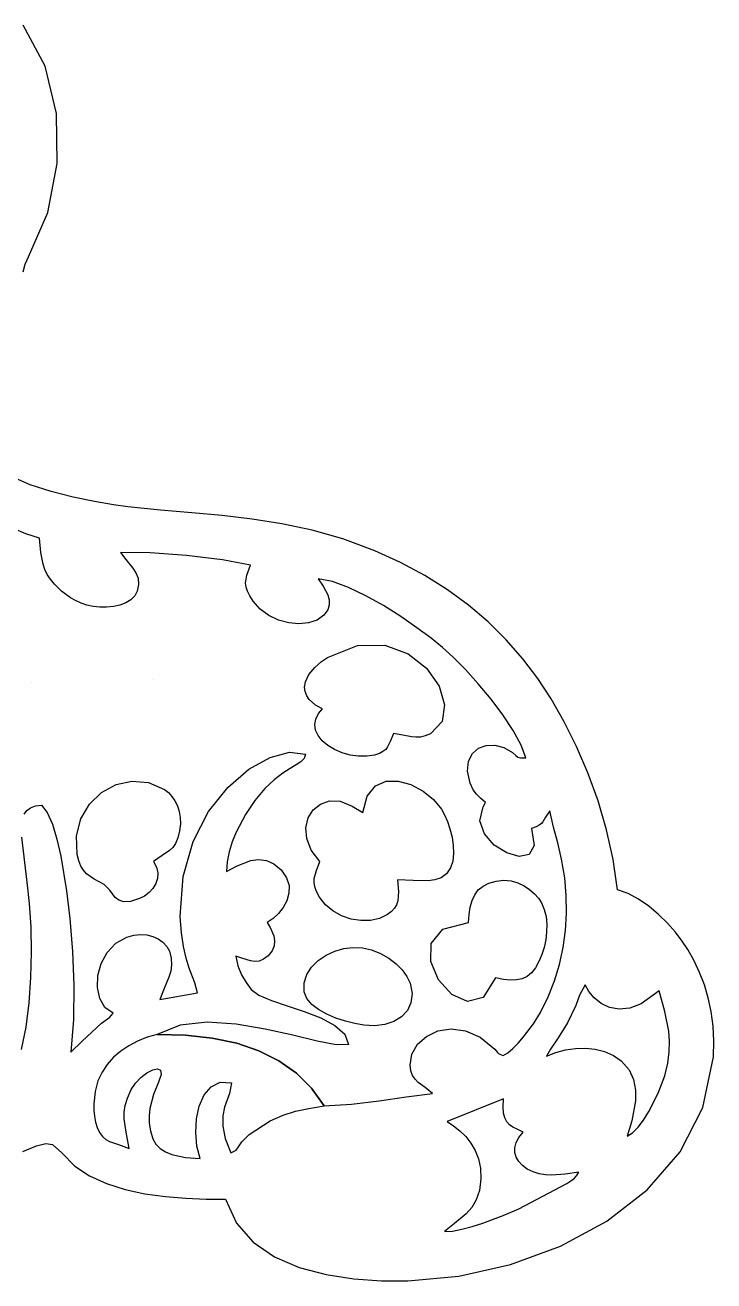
# Model space of a CAD drawing. Header units: millimetres. Extents: x 268.3 to 316, y -9563.7 to -9528.5.
# Drawn here: x 297.52 to 316.05, y -9563.65 to -9529.89 of the extents above; entities that cross this region are included whole.
import ezdxf

# ---------------------------------------------------------------- set-up
doc = ezdxf.new("R2010")
doc.units = ezdxf.units.MM
doc.header["$MEASUREMENT"] = 0
doc.layers.add('Capa 1', color=7, linetype='Continuous')

msp = doc.modelspace()

# ---------------------------------------------------------------- linework, layer by layer
at = {"layer": 'Capa 1'}
for points in [[(297.4752, -9536.5209), (297.5266, -9536.3104), (297.6172, -9536.1121), (298.1378, -9534.9248), (298.3899, -9533.6088), (298.3675, -9532.2639), (298.0645, -9530.9896), (297.4749, -9529.8858)], [(297.4652, -9560.1747), (297.8306, -9560.0179), (298.0834, -9559.9581), (298.2579, -9559.9797), (298.5087, -9560.2044), (298.8569, -9560.567), (299.2553, -9560.8286), (299.7119, -9561.035), (300.2132, -9561.1923), (300.7455, -9561.3065), (301.2951, -9561.3837), (301.8486, -9561.43), (302.3922, -9561.4515), (302.9123, -9561.4543), (303.2057, -9562.101), (303.6558, -9562.6125), (304.2298, -9563.0033), (304.8949, -9563.2878), (305.6184, -9563.4804), (306.3675, -9563.5956), (307.1093, -9563.6478), (307.8112, -9563.6513), (309.1859, -9563.5257), (310.574, -9563.2149), (311.9192, -9562.722), (313.1651, -9562.05), (314.2556, -9561.2018), (315.1343, -9560.1806), (315.7449, -9558.9894), (316.0311, -9557.6311), (316.0453, -9557.2041), (316.0257, -9556.7979), (315.9749, -9556.4116), (315.8956, -9556.0442), (315.7904, -9555.6948), (315.6619, -9555.3624), (315.5129, -9555.0461), (315.3458, -9554.745), (315.1957, -9554.5169), (315.0098, -9554.2763), (314.7935, -9554.0333), (314.5527, -9553.7979), (314.2928, -9553.5801), (314.0195, -9553.39), (313.7384, -9553.2374), (313.4551, -9553.1326), (313.3378, -9552.3233), (313.1599, -9551.5247), (312.9303, -9550.7456), (312.6575, -9549.9951), (312.3503, -9549.282), (312.0173, -9548.6152), (311.6673, -9548.0038), (311.309, -9547.4567), (310.9044, -9546.922), (310.4595, -9546.414), (309.974, -9545.9342), (309.4476, -9545.4844), (308.88, -9545.0662), (308.2709, -9544.6814), (307.6201, -9544.3316), (306.9273, -9544.0185), (306.0705, -9543.7029), (305.2418, -9543.4662), (304.4311, -9543.2931), (303.6281, -9543.168), (302.8225, -9543.0755), (302.004, -9543.0002), (301.1625, -9542.9264), (300.2876, -9542.8389), (299.8999, -9542.7865), (299.3922, -9542.6994), (298.8159, -9542.5795), (298.2225, -9542.4284), (297.6634, -9542.2478), (297.1902, -9542.0396)]]:
    msp.add_lwpolyline(points, dxfattribs=at)
at = {"layer": 'Capa 1', "color": 40}
for points in [[(297.4965, -9551.1055), (297.5686, -9551.0052), (297.6687, -9550.9298), (297.7999, -9550.8808), (297.9651, -9550.8601), (298.119, -9551.0557), (298.2564, -9551.372), (298.3771, -9551.7749), (298.4811, -9552.2308), (298.6388, -9553.1661), (298.7291, -9553.9072), (298.801, -9554.7919), (298.8353, -9555.7095), (298.8218, -9556.6247), (298.7501, -9557.5023), (299.0598, -9557.2098), (299.5757, -9556.7244), (299.7989, -9556.5587), (299.8906, -9556.452), (299.6693, -9556.2983), (299.5289, -9556.0607), (299.4672, -9555.7664), (299.4818, -9555.443), (299.5706, -9555.1177), (299.7313, -9554.8181), (299.9617, -9554.5713), (300.2596, -9554.405), (300.4438, -9554.356), (300.6247, -9554.3385), (300.7979, -9554.3505), (300.9594, -9554.3902), (301.1048, -9554.4558), (301.23, -9554.5454), (301.3307, -9554.6573), (301.4027, -9554.7895), (301.4548, -9554.9771), (301.4641, -9555.1544), (301.44, -9555.323), (301.3919, -9555.4843), (301.2613, -9555.7919), (301.1475, -9556.0897), (302.1636, -9555.9038), (302.0855, -9555.641), (301.9367, -9555.2422), (301.8568, -9554.9778), (301.7845, -9554.6625), (301.7283, -9554.2907), (301.6965, -9553.8569), (301.7698, -9552.7799), (302.0392, -9551.8353), (302.4563, -9551.0328), (302.9729, -9550.3821), (303.5406, -9549.8929), (304.1112, -9549.575), (304.6362, -9549.4381), (305.0675, -9549.4919), (305.0279, -9549.6027), (304.942, -9549.6923), (304.8141, -9549.7776), (304.6488, -9549.8756), (304.4504, -9550.0032), (304.2234, -9550.1773), (303.9723, -9550.4149), (303.7014, -9550.7329), (303.4489, -9551.1083), (303.2001, -9551.5868), (303.0948, -9551.8483), (303.0119, -9552.1159), (302.9585, -9552.383), (302.9416, -9552.6431), (303.2243, -9552.4868), (303.5973, -9552.3499), (303.8019, -9552.3253), (304.0102, -9552.3496), (304.2159, -9552.4373), (304.4127, -9552.6032), (304.5554, -9552.8112), (304.6204, -9553.0222), (304.6195, -9553.2301), (304.5643, -9553.429), (304.4666, -9553.613), (304.3382, -9553.7759), (304.1909, -9553.9118), (304.0363, -9554.0148), (304.117, -9554.1518), (304.2077, -9554.3752), (304.2284, -9554.5063), (304.2176, -9554.6433), (304.1639, -9554.7809), (304.056, -9554.914), (303.9331, -9555.0047), (303.8136, -9555.0513), (303.6978, -9555.0631), (303.5863, -9555.0493), (303.3775, -9554.9818), (303.1904, -9554.9227), (303.2469, -9555.1834), (303.3445, -9555.4195), (303.4682, -9555.6313), (303.6031, -9555.8193), (303.8058, -9555.9668), (304.1448, -9556.1085), (304.5697, -9556.2525), (305.0301, -9556.4071), (305.4755, -9556.5806), (305.8555, -9556.7813), (306.1197, -9557.0175), (306.2176, -9557.2974), (305.8916, -9557.301), (305.3782, -9557.2019), (304.7258, -9557.046), (303.9827, -9556.8794), (303.1973, -9556.7477), (302.4181, -9556.697), (301.6933, -9556.7731), (301.0713, -9557.022), (301.8407, -9557.0415), (302.5556, -9557.1211), (303.2136, -9557.2622), (303.8122, -9557.4663), (304.3493, -9557.735), (304.8223, -9558.0696), (305.229, -9558.4716), (305.567, -9558.9426), (306.2992, -9558.8991), (307.0419, -9558.8064), (307.7741, -9558.6992), (308.4751, -9558.6123), (308.2858, -9558.4547), (308.0929, -9558.3134), (308.009, -9558.2307), (307.941, -9558.1302), (307.8943, -9558.0046), (307.8747, -9557.8467), (307.9253, -9557.5532), (308.0795, -9557.2902), (308.3189, -9557.0768), (308.6252, -9556.9319), (308.98, -9556.8747), (309.3651, -9556.9243), (309.762, -9557.0997), (310.1524, -9557.4201), (310.2284, -9557.507), (310.2544, -9557.5408), (310.2868, -9557.557), (310.3819, -9557.5915), (310.5037, -9557.5184), (310.6396, -9557.4026), (310.7831, -9557.2554), (310.9273, -9557.0879), (311.1918, -9556.7364), (311.3799, -9556.4373), (311.588, -9556.0152), (311.759, -9555.5832), (311.8935, -9555.1417), (311.9918, -9554.6914), (312.0545, -9554.2328), (312.082, -9553.7666), (312.0748, -9553.2932), (312.0334, -9552.8133), (311.9517, -9552.3156), (311.8469, -9551.8725), (311.7349, -9551.4499), (311.6316, -9551.0135), (311.5185, -9551.1815), (311.4484, -9551.3043), (311.4064, -9551.3548), (311.3475, -9551.4012), (311.2623, -9551.4461), (311.1417, -9551.4917), (311.2152, -9551.9448), (311.0819, -9552.1837), (310.8115, -9552.2402), (310.4736, -9552.1461), (310.1377, -9551.9333), (309.8737, -9551.6335), (309.7509, -9551.2788), (309.8392, -9550.9008), (309.9044, -9550.7915), (309.7723, -9550.6704), (309.6629, -9550.5665), (309.5708, -9550.4438), (309.4908, -9550.2658), (309.4231, -9549.9458), (309.4498, -9549.6807), (309.5538, -9549.4742), (309.7179, -9549.3299), (309.925, -9549.2514), (310.1578, -9549.2424), (310.3993, -9549.3064), (310.6322, -9549.4471), (310.7164, -9549.5212), (310.7735, -9549.5651), (310.8488, -9549.5853), (310.988, -9549.5885), (310.8623, -9549.2428), (310.6505, -9548.8514), (310.3737, -9548.4337), (310.0528, -9548.0087), (309.709, -9547.5958), (309.3633, -9547.2142), (309.0368, -9546.8829), (308.7504, -9546.6214), (308.4422, -9546.3726), (308.0601, -9546.0886), (307.6253, -9545.7895), (307.1592, -9545.4956), (306.683, -9545.2273), (306.2181, -9545.0047), (305.7858, -9544.8481), (305.4074, -9544.7779), (305.5367, -9544.9674), (305.6658, -9545.205), (305.7019, -9545.3361), (305.7039, -9545.4723), (305.6603, -9545.6112), (305.5598, -9545.7505), (305.3771, -9545.8837), (305.1484, -9545.9616), (304.8886, -9545.9861), (304.613, -9545.9591), (304.3367, -9545.8824), (304.0749, -9545.7579), (303.8428, -9545.5874), (303.6554, -9545.373), (303.5638, -9545.2284), (303.5008, -9545.1049), (303.4639, -9544.9953), (303.4508, -9544.8926), (303.4856, -9544.6788), (303.5855, -9544.4061), (302.8283, -9544.2646), (301.8653, -9544.1511), (300.8889, -9544.079), (300.0917, -9544.0622), (300.2324, -9544.2582), (300.4232, -9544.4838), (300.5049, -9544.6142), (300.56, -9544.7598), (300.5756, -9544.9234), (300.5386, -9545.1074), (300.4705, -9545.2327), (300.3655, -9545.336), (300.2306, -9545.4177), (300.0726, -9545.4782), (299.8986, -9545.518), (299.7156, -9545.5373), (299.5304, -9545.5367), (299.3501, -9545.5165), (299.1862, -9545.4791), (299.0298, -9545.4259), (298.8821, -9545.3595), (298.7441, -9545.2824), (298.5017, -9545.1066), (298.3116, -9544.9195), (298.2054, -9544.7862), (298.1206, -9544.6553), (298.0546, -9544.5224), (298.0047, -9544.3833), (297.9426, -9544.0689), (297.9129, -9543.6775), (297.5446, -9543.5658), (297.2108, -9543.4189)], [(297.4247, -9557.4329), (297.5475, -9556.8313), (297.6317, -9556.1789), (297.6803, -9555.4978), (297.6964, -9554.8104), (297.6831, -9554.1387), (297.6432, -9553.5049), (297.58, -9552.9314), (297.431, -9551.7189)]]:
    msp.add_lwpolyline(points, dxfattribs=at)
for points in [[(305.5184, -9548.2662), (305.33, -9548.1701), (305.1605, -9548.0161), (305.0969, -9547.9183), (305.055, -9547.8071), (305.0405, -9547.6829), (305.059, -9547.5461), (305.155, -9547.3483), (305.3142, -9547.1596), (305.4951, -9546.9994), (305.6562, -9546.8872), (306.4614, -9546.5691), (307.1923, -9546.5597), (307.8205, -9546.7868), (308.3174, -9547.178), (308.6544, -9547.6611), (308.8029, -9548.1638), (308.7344, -9548.6138), (308.4203, -9548.9388), (308.283, -9548.9981), (308.1546, -9549.0279), (308.0325, -9549.0344), (307.9141, -9549.0237), (307.678, -9548.9754), (307.4256, -9548.932), (307.3484, -9549.1289), (307.2726, -9549.2918), (307.2192, -9549.3603), (307.1471, -9549.4202), (307.0497, -9549.4713), (306.9209, -9549.5136), (306.7119, -9549.5467), (306.491, -9549.5449), (306.267, -9549.5117), (306.0484, -9549.4502), (305.8438, -9549.364), (305.6619, -9549.2563), (305.5114, -9549.1305), (305.4008, -9548.99), (305.3364, -9548.8429), (305.3175, -9548.6939), (305.3437, -9548.5448), (305.415, -9548.3974), (305.4643, -9548.3314), (305.5184, -9548.2662)], [(300.9796, -9547.4754), (300.9796, -9547.4754), (300.9796, -9547.4754)], [(300.9796, -9547.4754), (300.9796, -9547.4754), (300.9796, -9547.4754)], [(297.693, -9547.5643), (297.693, -9547.5643), (297.693, -9547.5643)], [(297.693, -9547.5643), (297.693, -9547.5643), (297.693, -9547.5643)], [(300.9791, -9552.3779), (301.0608, -9552.5299), (301.0936, -9552.6819), (301.0836, -9552.8299), (301.0367, -9552.97), (300.959, -9553.0981), (300.8565, -9553.2105), (300.7351, -9553.3031), (300.6008, -9553.3719), (300.358, -9553.4465), (300.1769, -9553.457), (300.0443, -9553.418), (299.9471, -9553.3441), (299.8057, -9553.1498), (299.6469, -9552.9906), (299.3818, -9552.8519), (299.1745, -9552.7034), (299.092, -9552.6109), (299.0232, -9552.4983), (298.9678, -9552.3597), (298.9257, -9552.1894), (298.9054, -9551.6861), (299.0243, -9551.2286), (299.2577, -9550.8346), (299.5807, -9550.522), (299.9684, -9550.3085), (300.3958, -9550.212), (300.8382, -9550.2502), (301.2707, -9550.441), (301.3771, -9550.5233), (301.4723, -9550.6245), (301.5539, -9550.7431), (301.6197, -9550.8778), (301.6673, -9551.0272), (301.6945, -9551.19), (301.6989, -9551.3647), (301.6781, -9551.5501), (301.6312, -9551.7417), (301.5697, -9551.8871), (301.4952, -9551.9968), (301.4091, -9552.0812), (301.2082, -9552.2167), (300.9791, -9552.3779)], [(306.6035, -9551.0609), (306.7243, -9550.6183), (306.9423, -9550.3443), (307.2294, -9550.2162), (307.5578, -9550.2114), (307.8992, -9550.307), (308.2259, -9550.4804), (308.5097, -9550.7088), (308.7226, -9550.9694), (308.8026, -9551.1163), (308.8798, -9551.2963), (308.9486, -9551.5001), (309.003, -9551.7183), (309.0372, -9551.9416), (309.0454, -9552.1607), (309.0219, -9552.3661), (308.9608, -9552.5486), (308.8506, -9552.708), (308.7101, -9552.8115), (308.5448, -9552.8699), (308.3602, -9552.8942), (307.9551, -9552.8838), (307.5392, -9552.8673), (307.5656, -9553.1832), (307.5453, -9553.4329), (307.51, -9553.5383), (307.454, -9553.6335), (307.374, -9553.7207), (307.2672, -9553.8021), (307.0504, -9553.9062), (306.8072, -9553.9592), (306.5492, -9553.9634), (306.2879, -9553.9209), (306.0347, -9553.8341), (305.8012, -9553.7051), (305.5988, -9553.5361), (305.439, -9553.3295), (305.3634, -9553.1858), (305.3179, -9553.0584), (305.2983, -9552.9427), (305.3007, -9552.834), (305.3553, -9552.6195), (305.4494, -9552.3779), (305.2192, -9552.0672), (305.0975, -9551.7582), (305.0727, -9551.4653), (305.133, -9551.2032), (305.2668, -9550.9863), (305.4624, -9550.8292), (305.708, -9550.7465), (305.9921, -9550.7526), (306.3213, -9550.8912), (306.6035, -9551.0609)], [(310.1736, -9555.5069), (309.8382, -9556.0292), (309.4195, -9556.1432), (308.994, -9555.9518), (308.6385, -9555.5581), (308.4297, -9555.0649), (308.4443, -9554.5754), (308.759, -9554.1925), (309.4505, -9554.0191), (309.463, -9553.7979), (309.4922, -9553.599), (309.5411, -9553.4227), (309.6129, -9553.2698), (309.7106, -9553.1405), (309.8375, -9553.0354), (309.9966, -9552.955), (310.191, -9552.8997), (310.398, -9552.8794), (310.5937, -9552.8988), (310.7758, -9552.9514), (310.9421, -9553.0307), (311.0905, -9553.1302), (311.2187, -9553.2434), (311.3246, -9553.364), (311.4058, -9553.4853), (311.4838, -9553.6616), (311.5314, -9553.8559), (311.5518, -9554.0621), (311.548, -9554.2736), (311.5229, -9554.4842), (311.4796, -9554.6876), (311.4212, -9554.8774), (311.3506, -9555.0473), (311.2488, -9555.23), (311.1398, -9555.3679), (311.0206, -9555.4655), (310.8885, -9555.5273), (310.7406, -9555.5578), (310.574, -9555.5616), (310.386, -9555.5431), (310.1736, -9555.5069)], [(305.0288, -9555.8787), (305.0251, -9555.6365), (305.0948, -9555.4134), (305.2252, -9555.213), (305.4034, -9555.0392), (305.6164, -9554.8956), (305.8515, -9554.7858), (306.0958, -9554.7136), (306.3365, -9554.6827), (306.5918, -9554.6966), (306.842, -9554.754), (307.0806, -9554.8484), (307.3011, -9554.9732), (307.4972, -9555.1219), (307.6623, -9555.288), (307.79, -9555.465), (307.874, -9555.6464), (307.9279, -9555.9275), (307.9002, -9556.1735), (307.8018, -9556.382), (307.6438, -9556.5504), (307.4371, -9556.6763), (307.1926, -9556.7573), (306.9214, -9556.7909), (306.6343, -9556.7747), (306.3935, -9556.7313), (306.1381, -9556.6673), (305.8812, -9556.5834), (305.6357, -9556.4798), (305.4146, -9556.3571), (305.2311, -9556.2157), (305.0982, -9556.0561), (305.0288, -9555.8787)], [(311.5449, -9557.611), (311.7934, -9557.5118), (312.0544, -9557.4411), (312.3221, -9557.4009), (312.5906, -9557.3936), (312.8541, -9557.4215), (313.1066, -9557.4868), (313.3425, -9557.5918), (313.5557, -9557.7388), (313.7644, -9557.9744), (313.8865, -9558.2391), (313.9384, -9558.5207), (313.9363, -9558.8074), (313.8352, -9559.3478), (313.7135, -9559.7645), (313.8595, -9559.6699), (314.0083, -9559.5195), (314.1556, -9559.3256), (314.2973, -9559.1006), (314.5468, -9558.6062), (314.7226, -9558.1348), (314.8045, -9557.8015), (314.8458, -9557.495), (314.8522, -9557.2087), (314.8299, -9556.9362), (314.7227, -9556.4064), (314.5719, -9555.8535), (314.4158, -9555.9706), (314.0904, -9556.1975), (313.7826, -9556.3165), (313.4975, -9556.3442), (313.24, -9556.2971), (313.015, -9556.1918), (312.8276, -9556.045), (312.6827, -9555.8731), (312.5853, -9555.6927), (312.4335, -9555.9653), (312.3341, -9556.2488), (312.1085, -9556.7122), (311.8587, -9557.1125), (311.6492, -9557.4214), (311.5449, -9557.611)], [(308.8694, -9559.3634), (309.046, -9559.483), (309.2159, -9559.6179), (309.3734, -9559.7711), (309.5128, -9559.9454), (309.6286, -9560.1438), (309.715, -9560.369), (309.7665, -9560.624), (309.7774, -9560.9116), (309.738, -9561.2192), (309.6526, -9561.4714), (309.5322, -9561.6774), (309.3882, -9561.8461), (309.0734, -9562.1074), (308.7976, -9562.3275), (309.0154, -9562.3131), (309.2689, -9562.264), (309.5447, -9562.1887), (309.83, -9562.0958), (310.3761, -9561.891), (310.8023, -9561.7176), (312.0895, -9561.0347), (312.2018, -9560.9573), (312.2855, -9560.8956), (312.353, -9560.8272), (312.4171, -9560.7297), (312.0446, -9560.7814), (311.6894, -9560.8077), (311.5181, -9560.8004), (311.3508, -9560.7734), (311.1874, -9560.7226), (311.0277, -9560.6434), (310.8983, -9560.5503), (310.7977, -9560.4444), (310.728, -9560.3275), (310.6914, -9560.202), (310.69, -9560.0696), (310.7258, -9559.9326), (310.8011, -9559.793), (310.918, -9559.6528), (310.8823, -9559.6354), (310.7519, -9559.5754), (310.6405, -9559.5167), (310.5484, -9559.4515), (310.476, -9559.3719), (310.4237, -9559.27), (310.3918, -9559.1379), (310.3806, -9558.9679), (310.3906, -9558.752), (308.8694, -9559.3634)]]:
    msp.add_lwpolyline(points, close=True, dxfattribs=at)
at = {"layer": 'Capa 1', "color": 7}
msp.add_lwpolyline([(305.567, -9558.9426), (305.229, -9558.4716), (304.8223, -9558.0696), (304.3493, -9557.735), (303.8122, -9557.4663), (303.2136, -9557.2622), (302.5556, -9557.1211), (301.8407, -9557.0415), (301.0713, -9557.022), (300.8035, -9557.1025), (300.5498, -9557.2044), (300.313, -9557.3279), (300.096, -9557.4731), (299.9016, -9557.64), (299.7328, -9557.8288), (299.5923, -9558.0396), (299.483, -9558.2725), (299.4054, -9558.5595), (299.3707, -9558.8884), (299.3717, -9559.0571), (299.3864, -9559.2224), (299.4156, -9559.3798), (299.4603, -9559.5246), (299.528, -9559.6654), (299.6064, -9559.7698), (299.696, -9559.846), (299.7968, -9559.9023), (300.0332, -9559.9875), (300.3176, -9560.0908), (300.2405, -9559.6547), (300.1871, -9559.2938), (300.1867, -9559.1188), (300.2131, -9558.9355), (300.2732, -9558.7346), (300.3741, -9558.5072), (300.4885, -9558.3338), (300.6366, -9558.1793), (300.7985, -9558.0556), (300.9542, -9557.9743), (301.0836, -9557.9473), (301.1669, -9557.9862), (301.1839, -9558.1029), (301.1148, -9558.3091), (300.9768, -9558.6419), (300.8784, -9559.0133), (300.8563, -9559.2103), (300.8589, -9559.4132), (300.8912, -9559.6205), (300.9579, -9559.8311), (301.0407, -9559.975), (301.1567, -9560.0909), (301.3002, -9560.1818), (301.4654, -9560.2505), (301.8376, -9560.3324), (302.2271, -9560.3596), (302.1425, -9560.0269), (302.1103, -9559.6631), (302.1315, -9559.295), (302.2072, -9558.9492), (302.3384, -9558.6523), (302.5264, -9558.431), (302.7721, -9558.3118), (303.0766, -9558.3216), (303.021, -9558.6135), (302.8837, -9558.9829), (302.838, -9559.2164), (302.8365, -9559.4929), (302.9004, -9559.8201), (303.0513, -9560.2061), (303.1945, -9560.1341), (303.2626, -9560.0465), (303.3502, -9559.9161), (303.5518, -9559.7158), (304.1137, -9559.3464), (304.4596, -9559.1947), (304.7963, -9559.092), (305.155, -9559.0155), (305.567, -9558.9426)], close=True, dxfattribs=at)

doc.saveas('drawing.dxf')
